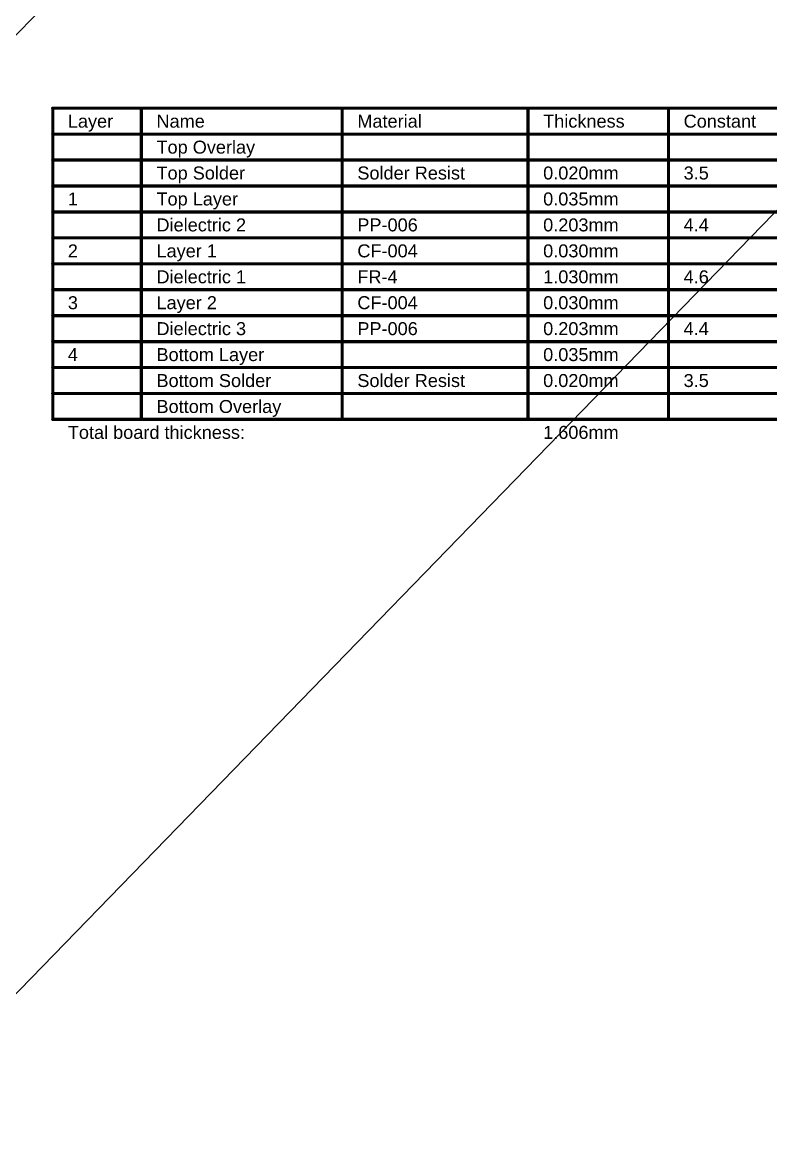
# Model space of a CAD drawing. Header units: inches. Extents: x 0 to 5401, y 0 to 5414.
# Drawn here: x 165.3 to 253.2, y 6.2 to 137.9 of the extents above; entities that cross this region are included whole.
import ezdxf

# ---------------------------------------------------------------- set-up
doc = ezdxf.new("R2010")
doc.units = ezdxf.units.IN
doc.layers.add('Fabrication', color=76, linetype='Continuous')
doc.layers.add('Top Solder', color=216, linetype='Continuous')
doc.styles.add('Arial', font='', dxfattribs={"height": 0.2})
doc.styles.get('Arial').set_extended_font_data('Arial')

msp = doc.modelspace()

# ---------------------------------------------------------------- linework, layer by layer
at = {"layer": 'Fabrication'}
for points in [[(168.85, 127.84, 0.381, 0.381, 0), (284.13, 127.84, 0.381, 0.381, 0)], [(168.85, 91.26, 0.381, 0.381, 0), (168.85, 127.84, 0.381, 0.381, 0)], [(179.26, 91.26, 0.381, 0.381, 0), (179.26, 127.84, 0.381, 0.381, 0)], [(202.87, 91.26, 0.381, 0.381, 0), (202.87, 127.84, 0.381, 0.381, 0)], [(224.71, 91.26, 0.381, 0.381, 0), (224.71, 127.84, 0.381, 0.381, 0)], [(241.22, 91.26, 0.381, 0.381, 0), (241.22, 127.84, 0.381, 0.381, 0)], [(168.85, 124.79, 0.381, 0.381, 0), (284.13, 124.79, 0.381, 0.381, 0)], [(168.85, 121.74, 0.381, 0.381, 0), (179.26, 121.74, 0.381, 0.381, 0)], [(179.26, 121.74, 0.381, 0.381, 0), (202.87, 121.74, 0.381, 0.381, 0)], [(202.87, 121.74, 0.381, 0.381, 0), (224.71, 121.74, 0.381, 0.381, 0)], [(224.71, 121.74, 0.381, 0.381, 0), (241.22, 121.74, 0.381, 0.381, 0)], [(241.22, 121.74, 0.381, 0.381, 0), (255.69, 121.74, 0.381, 0.381, 0)], [(168.85, 118.69, 0.381, 0.381, 0), (179.26, 118.69, 0.381, 0.381, 0)], [(179.26, 118.69, 0.381, 0.381, 0), (202.87, 118.69, 0.381, 0.381, 0)], [(202.87, 118.69, 0.381, 0.381, 0), (224.71, 118.69, 0.381, 0.381, 0)], [(224.71, 118.69, 0.381, 0.381, 0), (241.22, 118.69, 0.381, 0.381, 0)], [(241.22, 118.69, 0.381, 0.381, 0), (255.69, 118.69, 0.381, 0.381, 0)], [(168.85, 115.65, 0.381, 0.381, 0), (179.26, 115.65, 0.381, 0.381, 0)], [(179.26, 115.65, 0.381, 0.381, 0), (202.87, 115.65, 0.381, 0.381, 0)], [(202.87, 115.65, 0.381, 0.381, 0), (224.71, 115.65, 0.381, 0.381, 0)], [(224.71, 115.65, 0.381, 0.381, 0), (241.22, 115.65, 0.381, 0.381, 0)], [(241.22, 115.65, 0.381, 0.381, 0), (255.69, 115.65, 0.381, 0.381, 0)], [(168.85, 112.6, 0.381, 0.381, 0), (179.26, 112.6, 0.381, 0.381, 0)], [(179.26, 112.6, 0.381, 0.381, 0), (202.87, 112.6, 0.381, 0.381, 0)], [(202.87, 112.6, 0.381, 0.381, 0), (224.71, 112.6, 0.381, 0.381, 0)], [(224.71, 112.6, 0.381, 0.381, 0), (241.22, 112.6, 0.381, 0.381, 0)], [(241.22, 112.6, 0.381, 0.381, 0), (255.69, 112.6, 0.381, 0.381, 0)], [(168.85, 109.55, 0.381, 0.381, 0), (179.26, 109.55, 0.381, 0.381, 0)], [(179.26, 109.55, 0.381, 0.381, 0), (202.87, 109.55, 0.381, 0.381, 0)], [(202.87, 109.55, 0.381, 0.381, 0), (224.71, 109.55, 0.381, 0.381, 0)], [(224.71, 109.55, 0.381, 0.381, 0), (241.22, 109.55, 0.381, 0.381, 0)], [(241.22, 109.55, 0.381, 0.381, 0), (255.69, 109.55, 0.381, 0.381, 0)], [(168.85, 106.5, 0.381, 0.381, 0), (179.26, 106.5, 0.381, 0.381, 0)], [(179.26, 106.5, 0.381, 0.381, 0), (202.87, 106.5, 0.381, 0.381, 0)], [(202.87, 106.5, 0.381, 0.381, 0), (224.71, 106.5, 0.381, 0.381, 0)], [(224.71, 106.5, 0.381, 0.381, 0), (241.22, 106.5, 0.381, 0.381, 0)], [(241.22, 106.5, 0.381, 0.381, 0), (255.69, 106.5, 0.381, 0.381, 0)], [(168.85, 103.45, 0.381, 0.381, 0), (179.26, 103.45, 0.381, 0.381, 0)], [(179.26, 103.45, 0.381, 0.381, 0), (202.87, 103.45, 0.381, 0.381, 0)], [(202.87, 103.45, 0.381, 0.381, 0), (224.71, 103.45, 0.381, 0.381, 0)], [(224.71, 103.45, 0.381, 0.381, 0), (241.22, 103.45, 0.381, 0.381, 0)], [(241.22, 103.45, 0.381, 0.381, 0), (255.69, 103.45, 0.381, 0.381, 0)], [(168.85, 100.41, 0.381, 0.381, 0), (179.26, 100.41, 0.381, 0.381, 0)], [(179.26, 100.41, 0.381, 0.381, 0), (202.87, 100.41, 0.381, 0.381, 0)], [(202.87, 100.41, 0.381, 0.381, 0), (224.71, 100.41, 0.381, 0.381, 0)], [(224.71, 100.41, 0.381, 0.381, 0), (241.22, 100.41, 0.381, 0.381, 0)], [(241.22, 100.41, 0.381, 0.381, 0), (255.69, 100.41, 0.381, 0.381, 0)], [(168.85, 97.36, 0.381, 0.381, 0), (179.26, 97.36, 0.381, 0.381, 0)], [(179.26, 97.36, 0.381, 0.381, 0), (202.87, 97.36, 0.381, 0.381, 0)], [(202.87, 97.36, 0.381, 0.381, 0), (224.71, 97.36, 0.381, 0.381, 0)], [(224.71, 97.36, 0.381, 0.381, 0), (241.22, 97.36, 0.381, 0.381, 0)], [(241.22, 97.36, 0.381, 0.381, 0), (255.69, 97.36, 0.381, 0.381, 0)], [(168.85, 94.31, 0.381, 0.381, 0), (179.26, 94.31, 0.381, 0.381, 0)], [(179.26, 94.31, 0.381, 0.381, 0), (202.87, 94.31, 0.381, 0.381, 0)], [(202.87, 94.31, 0.381, 0.381, 0), (224.71, 94.31, 0.381, 0.381, 0)], [(224.71, 94.31, 0.381, 0.381, 0), (241.22, 94.31, 0.381, 0.381, 0)], [(241.22, 94.31, 0.381, 0.381, 0), (255.69, 94.31, 0.381, 0.381, 0)], [(168.85, 91.26, 0.381, 0.381, 0), (179.26, 91.26, 0.381, 0.381, 0)], [(179.26, 91.26, 0.381, 0.381, 0), (202.87, 91.26, 0.381, 0.381, 0)], [(202.87, 91.26, 0.381, 0.381, 0), (224.71, 91.26, 0.381, 0.381, 0)], [(224.71, 91.26, 0.381, 0.381, 0), (241.22, 91.26, 0.381, 0.381, 0)], [(241.22, 91.26, 0.381, 0.381, 0), (255.69, 91.26, 0.381, 0.381, 0)]]:
    msp.add_lwpolyline(points, format="xyseb", dxfattribs=at)
for points in [[(168.75, 127.84, 0.191, 0.191, 1), (168.94, 127.84, 0.191, 0.191, 1)], [(168.75, 127.84, 0.191, 0.191, 1), (168.94, 127.84, 0.191, 0.191, 1)], [(179.16, 127.84, 0.191, 0.191, 1), (179.35, 127.84, 0.191, 0.191, 1)], [(202.78, 127.84, 0.191, 0.191, 1), (202.97, 127.84, 0.191, 0.191, 1)], [(224.62, 127.84, 0.191, 0.191, 1), (224.81, 127.84, 0.191, 0.191, 1)], [(241.12, 127.84, 0.191, 0.191, 1), (241.31, 127.84, 0.191, 0.191, 1)], [(168.75, 124.79, 0.191, 0.191, 1), (168.94, 124.79, 0.191, 0.191, 1)], [(168.75, 121.74, 0.191, 0.191, 1), (168.94, 121.74, 0.191, 0.191, 1)], [(179.16, 121.74, 0.191, 0.191, 1), (179.35, 121.74, 0.191, 0.191, 1)], [(179.16, 121.74, 0.191, 0.191, 1), (179.35, 121.74, 0.191, 0.191, 1)], [(202.78, 121.74, 0.191, 0.191, 1), (202.97, 121.74, 0.191, 0.191, 1)], [(202.78, 121.74, 0.191, 0.191, 1), (202.97, 121.74, 0.191, 0.191, 1)], [(224.62, 121.74, 0.191, 0.191, 1), (224.81, 121.74, 0.191, 0.191, 1)], [(224.62, 121.74, 0.191, 0.191, 1), (224.81, 121.74, 0.191, 0.191, 1)], [(241.12, 121.74, 0.191, 0.191, 1), (241.31, 121.74, 0.191, 0.191, 1)], [(241.12, 121.74, 0.191, 0.191, 1), (241.31, 121.74, 0.191, 0.191, 1)], [(168.75, 118.69, 0.191, 0.191, 1), (168.94, 118.69, 0.191, 0.191, 1)], [(179.16, 118.69, 0.191, 0.191, 1), (179.35, 118.69, 0.191, 0.191, 1)], [(179.16, 118.69, 0.191, 0.191, 1), (179.35, 118.69, 0.191, 0.191, 1)], [(202.78, 118.69, 0.191, 0.191, 1), (202.97, 118.69, 0.191, 0.191, 1)], [(202.78, 118.69, 0.191, 0.191, 1), (202.97, 118.69, 0.191, 0.191, 1)], [(224.62, 118.69, 0.191, 0.191, 1), (224.81, 118.69, 0.191, 0.191, 1)], [(224.62, 118.69, 0.191, 0.191, 1), (224.81, 118.69, 0.191, 0.191, 1)], [(241.12, 118.69, 0.191, 0.191, 1), (241.31, 118.69, 0.191, 0.191, 1)], [(241.12, 118.69, 0.191, 0.191, 1), (241.31, 118.69, 0.191, 0.191, 1)], [(168.75, 115.65, 0.191, 0.191, 1), (168.94, 115.65, 0.191, 0.191, 1)], [(179.16, 115.65, 0.191, 0.191, 1), (179.35, 115.65, 0.191, 0.191, 1)], [(179.16, 115.65, 0.191, 0.191, 1), (179.35, 115.65, 0.191, 0.191, 1)], [(202.78, 115.65, 0.191, 0.191, 1), (202.97, 115.65, 0.191, 0.191, 1)], [(202.78, 115.65, 0.191, 0.191, 1), (202.97, 115.65, 0.191, 0.191, 1)], [(224.62, 115.65, 0.191, 0.191, 1), (224.81, 115.65, 0.191, 0.191, 1)], [(224.62, 115.65, 0.191, 0.191, 1), (224.81, 115.65, 0.191, 0.191, 1)], [(241.12, 115.65, 0.191, 0.191, 1), (241.31, 115.65, 0.191, 0.191, 1)], [(241.12, 115.65, 0.191, 0.191, 1), (241.31, 115.65, 0.191, 0.191, 1)], [(168.75, 112.6, 0.191, 0.191, 1), (168.94, 112.6, 0.191, 0.191, 1)], [(179.16, 112.6, 0.191, 0.191, 1), (179.35, 112.6, 0.191, 0.191, 1)], [(179.16, 112.6, 0.191, 0.191, 1), (179.35, 112.6, 0.191, 0.191, 1)], [(202.78, 112.6, 0.191, 0.191, 1), (202.97, 112.6, 0.191, 0.191, 1)], [(202.78, 112.6, 0.191, 0.191, 1), (202.97, 112.6, 0.191, 0.191, 1)], [(224.62, 112.6, 0.191, 0.191, 1), (224.81, 112.6, 0.191, 0.191, 1)], [(224.62, 112.6, 0.191, 0.191, 1), (224.81, 112.6, 0.191, 0.191, 1)], [(241.12, 112.6, 0.191, 0.191, 1), (241.31, 112.6, 0.191, 0.191, 1)], [(241.12, 112.6, 0.191, 0.191, 1), (241.31, 112.6, 0.191, 0.191, 1)], [(168.75, 109.55, 0.191, 0.191, 1), (168.94, 109.55, 0.191, 0.191, 1)], [(179.16, 109.55, 0.191, 0.191, 1), (179.35, 109.55, 0.191, 0.191, 1)], [(179.16, 109.55, 0.191, 0.191, 1), (179.35, 109.55, 0.191, 0.191, 1)], [(202.78, 109.55, 0.191, 0.191, 1), (202.97, 109.55, 0.191, 0.191, 1)], [(202.78, 109.55, 0.191, 0.191, 1), (202.97, 109.55, 0.191, 0.191, 1)], [(224.62, 109.55, 0.191, 0.191, 1), (224.81, 109.55, 0.191, 0.191, 1)], [(224.62, 109.55, 0.191, 0.191, 1), (224.81, 109.55, 0.191, 0.191, 1)], [(241.12, 109.55, 0.191, 0.191, 1), (241.31, 109.55, 0.191, 0.191, 1)], [(241.12, 109.55, 0.191, 0.191, 1), (241.31, 109.55, 0.191, 0.191, 1)], [(168.75, 106.5, 0.191, 0.191, 1), (168.94, 106.5, 0.191, 0.191, 1)], [(179.16, 106.5, 0.191, 0.191, 1), (179.35, 106.5, 0.191, 0.191, 1)], [(179.16, 106.5, 0.191, 0.191, 1), (179.35, 106.5, 0.191, 0.191, 1)], [(202.78, 106.5, 0.191, 0.191, 1), (202.97, 106.5, 0.191, 0.191, 1)], [(202.78, 106.5, 0.191, 0.191, 1), (202.97, 106.5, 0.191, 0.191, 1)], [(224.62, 106.5, 0.191, 0.191, 1), (224.81, 106.5, 0.191, 0.191, 1)], [(224.62, 106.5, 0.191, 0.191, 1), (224.81, 106.5, 0.191, 0.191, 1)], [(241.12, 106.5, 0.191, 0.191, 1), (241.31, 106.5, 0.191, 0.191, 1)], [(241.12, 106.5, 0.191, 0.191, 1), (241.31, 106.5, 0.191, 0.191, 1)], [(168.75, 103.45, 0.191, 0.191, 1), (168.94, 103.45, 0.191, 0.191, 1)], [(179.16, 103.45, 0.191, 0.191, 1), (179.35, 103.45, 0.191, 0.191, 1)], [(179.16, 103.45, 0.191, 0.191, 1), (179.35, 103.45, 0.191, 0.191, 1)], [(202.78, 103.45, 0.191, 0.191, 1), (202.97, 103.45, 0.191, 0.191, 1)], [(202.78, 103.45, 0.191, 0.191, 1), (202.97, 103.45, 0.191, 0.191, 1)], [(224.62, 103.45, 0.191, 0.191, 1), (224.81, 103.45, 0.191, 0.191, 1)], [(224.62, 103.45, 0.191, 0.191, 1), (224.81, 103.45, 0.191, 0.191, 1)], [(241.12, 103.45, 0.191, 0.191, 1), (241.31, 103.45, 0.191, 0.191, 1)], [(241.12, 103.45, 0.191, 0.191, 1), (241.31, 103.45, 0.191, 0.191, 1)], [(168.75, 100.41, 0.191, 0.191, 1), (168.94, 100.41, 0.191, 0.191, 1)], [(179.16, 100.41, 0.191, 0.191, 1), (179.35, 100.41, 0.191, 0.191, 1)], [(179.16, 100.41, 0.191, 0.191, 1), (179.35, 100.41, 0.191, 0.191, 1)], [(202.78, 100.41, 0.191, 0.191, 1), (202.97, 100.41, 0.191, 0.191, 1)], [(202.78, 100.41, 0.191, 0.191, 1), (202.97, 100.41, 0.191, 0.191, 1)], [(224.62, 100.41, 0.191, 0.191, 1), (224.81, 100.41, 0.191, 0.191, 1)], [(224.62, 100.41, 0.191, 0.191, 1), (224.81, 100.41, 0.191, 0.191, 1)], [(241.12, 100.41, 0.191, 0.191, 1), (241.31, 100.41, 0.191, 0.191, 1)], [(241.12, 100.41, 0.191, 0.191, 1), (241.31, 100.41, 0.191, 0.191, 1)], [(168.75, 97.36, 0.191, 0.191, 1), (168.94, 97.36, 0.191, 0.191, 1)], [(179.16, 97.36, 0.191, 0.191, 1), (179.35, 97.36, 0.191, 0.191, 1)], [(179.16, 97.36, 0.191, 0.191, 1), (179.35, 97.36, 0.191, 0.191, 1)], [(202.78, 97.36, 0.191, 0.191, 1), (202.97, 97.36, 0.191, 0.191, 1)], [(202.78, 97.36, 0.191, 0.191, 1), (202.97, 97.36, 0.191, 0.191, 1)], [(224.62, 97.36, 0.191, 0.191, 1), (224.81, 97.36, 0.191, 0.191, 1)], [(224.62, 97.36, 0.191, 0.191, 1), (224.81, 97.36, 0.191, 0.191, 1)], [(241.12, 97.36, 0.191, 0.191, 1), (241.31, 97.36, 0.191, 0.191, 1)], [(241.12, 97.36, 0.191, 0.191, 1), (241.31, 97.36, 0.191, 0.191, 1)], [(168.75, 94.31, 0.191, 0.191, 1), (168.94, 94.31, 0.191, 0.191, 1)], [(179.16, 94.31, 0.191, 0.191, 1), (179.35, 94.31, 0.191, 0.191, 1)], [(179.16, 94.31, 0.191, 0.191, 1), (179.35, 94.31, 0.191, 0.191, 1)], [(202.78, 94.31, 0.191, 0.191, 1), (202.97, 94.31, 0.191, 0.191, 1)], [(202.78, 94.31, 0.191, 0.191, 1), (202.97, 94.31, 0.191, 0.191, 1)], [(224.62, 94.31, 0.191, 0.191, 1), (224.81, 94.31, 0.191, 0.191, 1)], [(224.62, 94.31, 0.191, 0.191, 1), (224.81, 94.31, 0.191, 0.191, 1)], [(241.12, 94.31, 0.191, 0.191, 1), (241.31, 94.31, 0.191, 0.191, 1)], [(241.12, 94.31, 0.191, 0.191, 1), (241.31, 94.31, 0.191, 0.191, 1)], [(168.75, 91.26, 0.191, 0.191, 1), (168.94, 91.26, 0.191, 0.191, 1)], [(168.75, 91.26, 0.191, 0.191, 1), (168.94, 91.26, 0.191, 0.191, 1)], [(179.16, 91.26, 0.191, 0.191, 1), (179.35, 91.26, 0.191, 0.191, 1)], [(179.16, 91.26, 0.191, 0.191, 1), (179.35, 91.26, 0.191, 0.191, 1)], [(179.16, 91.26, 0.191, 0.191, 1), (179.35, 91.26, 0.191, 0.191, 1)], [(202.78, 91.26, 0.191, 0.191, 1), (202.97, 91.26, 0.191, 0.191, 1)], [(202.78, 91.26, 0.191, 0.191, 1), (202.97, 91.26, 0.191, 0.191, 1)], [(202.78, 91.26, 0.191, 0.191, 1), (202.97, 91.26, 0.191, 0.191, 1)], [(224.62, 91.26, 0.191, 0.191, 1), (224.81, 91.26, 0.191, 0.191, 1)], [(224.62, 91.26, 0.191, 0.191, 1), (224.81, 91.26, 0.191, 0.191, 1)], [(224.62, 91.26, 0.191, 0.191, 1), (224.81, 91.26, 0.191, 0.191, 1)], [(241.12, 91.26, 0.191, 0.191, 1), (241.31, 91.26, 0.191, 0.191, 1)], [(241.12, 91.26, 0.191, 0.191, 1), (241.31, 91.26, 0.191, 0.191, 1)], [(241.12, 91.26, 0.191, 0.191, 1), (241.31, 91.26, 0.191, 0.191, 1)]]:
    msp.add_lwpolyline(points, format="xyseb", close=True, dxfattribs=at)
at = {"layer": 'Top Solder'}
for p in [(145.22, 117), (147.41, 6.16)]:
    msp.add_line(p, (5401.27, 5414.32), dxfattribs=at)

# ---------------------------------------------------------------- texts
at = {"layer": 'Fabrication', "style": 'Arial'}
for s, height, p in [('Layer', 1.524, (170.62, 125.55)), ('Name', 1.524, (181.04, 125.55)), ('Material', 1.524, (204.65, 125.55)), ('Thickness', 1.524, (226.49, 125.55)), ('Constant', 1.524, (243, 125.55)), ('Top Overlay', 1.524, (181.04, 122.5)), ('Top Solder', 1.524, (181.04, 119.46)), ('Solder Resist', 1.524, (204.65, 119.46)), ('0.020mm', 1.524, (226.49, 119.46)), ('3.5', 1.524, (243, 119.46)), ('1', 1.52, (170.62, 116.41)), ('Top Layer', 1.524, (181.04, 116.41)), ('0.035mm', 1.524, (226.49, 116.41)), ('Dielectric 2', 1.524, (181.04, 113.36)), ('PP-006', 1.524, (204.65, 113.36)), ('0.203mm', 1.524, (226.49, 113.36)), ('4.4', 1.524, (243, 113.36)), ('2', 1.52, (170.62, 110.31)), ('Layer 1', 1.524, (181.04, 110.31)), ('CF-004', 1.524, (204.65, 110.31)), ('0.030mm', 1.524, (226.49, 110.31)), ('Dielectric 1', 1.524, (181.04, 107.26)), ('FR-4', 1.524, (204.65, 107.26)), ('1.030mm', 1.524, (226.49, 107.26)), ('4.6', 1.524, (243, 107.26)), ('3', 1.52, (170.62, 104.22)), ('Layer 2', 1.524, (181.04, 104.22)), ('CF-004', 1.524, (204.65, 104.22)), ('0.030mm', 1.524, (226.49, 104.22)), ('Dielectric 3', 1.524, (181.04, 101.17)), ('PP-006', 1.524, (204.65, 101.17)), ('0.203mm', 1.524, (226.49, 101.17)), ('4.4', 1.524, (243, 101.17)), ('4', 1.52, (170.62, 98.12)), ('Bottom Layer', 1.524, (181.04, 98.12)), ('0.035mm', 1.524, (226.49, 98.12)), ('Bottom Solder', 1.524, (181.04, 95.07)), ('Solder Resist', 1.524, (204.65, 95.07)), ('0.020mm', 1.524, (226.49, 95.07)), ('3.5', 1.524, (243, 95.07)), ('Bottom Overlay', 1.524, (181.04, 92.02)), ('Total board thickness:', 1.524, (170.62, 88.98)), ('1.606mm', 1.524, (226.49, 88.98))]:
    msp.add_text(s, height=height, dxfattribs=at).set_placement(p)

doc.saveas('drawing.dxf')
